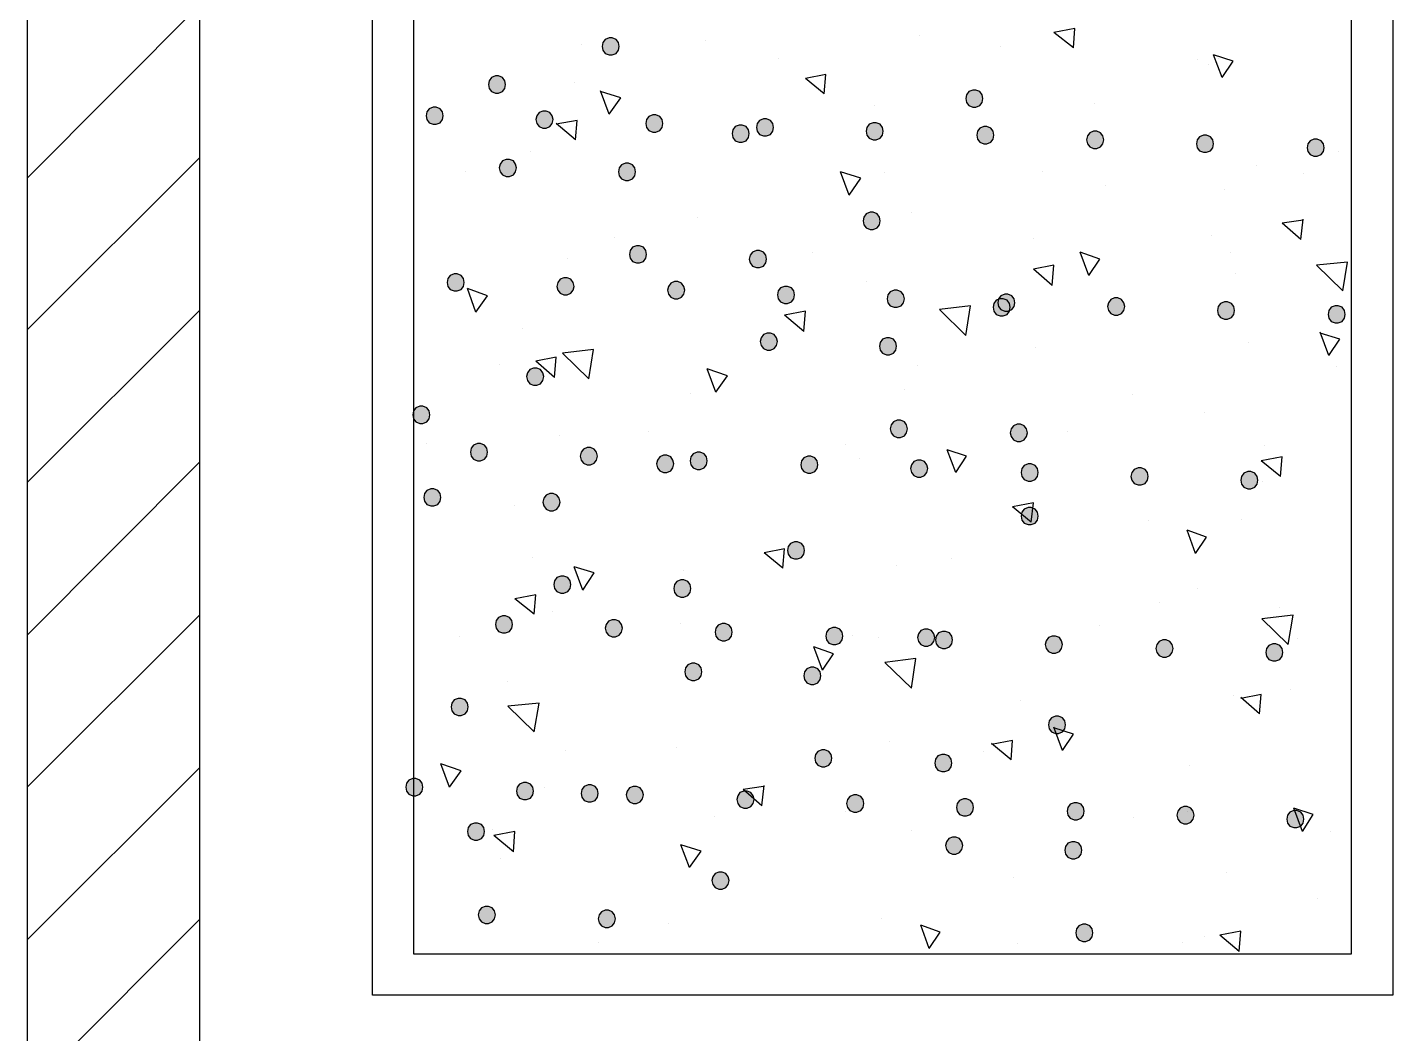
# Model space of a CAD drawing. Header units: millimetres. Extents: x 43 to 258, y 87 to 343.
# Drawn here: x 67.78 to 86.34, y 284.09 to 297.77 of the extents above; entities that cross this region are included whole.
import ezdxf

# ---------------------------------------------------------------- set-up
doc = ezdxf.new("R2010")
doc.units = ezdxf.units.MM
doc.header["$MEASUREMENT"] = 0
doc.layers.get('0').update_dxf_attribs({"linetype": 'CONTINUOUS'})

msp = doc.modelspace()

# ---------------------------------------------------------------- hatches: boundary and pattern name
at = {"true_color": 0x767676}
for points in [[(75.826, 297.508), (75.815, 297.561), (75.784, 297.603), (75.731, 297.624), (75.688, 297.624), (75.636, 297.603), (75.604, 297.561), (75.593, 297.508), (75.604, 297.455), (75.636, 297.413), (75.688, 297.392), (75.731, 297.392), (75.784, 297.413), (75.815, 297.455)], [(74.281, 296.989), (74.27, 297.042), (74.239, 297.085), (74.186, 297.106), (74.143, 297.106), (74.09, 297.085), (74.059, 297.042), (74.048, 296.989), (74.059, 296.937), (74.09, 296.894), (74.143, 296.873), (74.186, 296.873), (74.239, 296.894), (74.27, 296.937)], [(80.768, 296.799), (80.758, 296.852), (80.726, 296.894), (80.673, 296.915), (80.631, 296.915), (80.578, 296.894), (80.546, 296.852), (80.536, 296.799), (80.546, 296.746), (80.578, 296.704), (80.631, 296.683), (80.673, 296.683), (80.726, 296.704), (80.758, 296.746)], [(73.434, 296.566), (73.424, 296.619), (73.392, 296.661), (73.339, 296.683), (73.297, 296.683), (73.244, 296.661), (73.212, 296.619), (73.201, 296.566), (73.212, 296.513), (73.244, 296.471), (73.297, 296.45), (73.339, 296.45), (73.392, 296.471), (73.424, 296.513)], [(74.926, 296.513), (74.916, 296.566), (74.884, 296.608), (74.831, 296.63), (74.789, 296.63), (74.736, 296.608), (74.704, 296.566), (74.694, 296.513), (74.704, 296.46), (74.736, 296.418), (74.789, 296.397), (74.831, 296.397), (74.884, 296.418), (74.916, 296.46)], [(76.419, 296.46), (76.408, 296.513), (76.376, 296.556), (76.323, 296.577), (76.281, 296.577), (76.228, 296.556), (76.196, 296.513), (76.186, 296.46), (76.196, 296.407), (76.228, 296.365), (76.281, 296.344), (76.323, 296.344), (76.376, 296.365), (76.408, 296.407)], [(77.922, 296.407), (77.911, 296.46), (77.879, 296.503), (77.826, 296.524), (77.784, 296.524), (77.731, 296.503), (77.699, 296.46), (77.689, 296.407), (77.699, 296.354), (77.731, 296.312), (77.784, 296.291), (77.826, 296.291), (77.879, 296.312), (77.911, 296.354)], [(79.414, 296.354), (79.403, 296.407), (79.371, 296.45), (79.319, 296.471), (79.276, 296.471), (79.223, 296.45), (79.192, 296.407), (79.181, 296.354), (79.192, 296.302), (79.223, 296.259), (79.276, 296.238), (79.319, 296.238), (79.371, 296.259), (79.403, 296.302)], [(77.593, 296.323), (77.583, 296.376), (77.551, 296.418), (77.498, 296.439), (77.456, 296.439), (77.403, 296.418), (77.371, 296.376), (77.361, 296.323), (77.371, 296.27), (77.403, 296.227), (77.456, 296.206), (77.498, 296.206), (77.551, 296.227), (77.583, 296.27)], [(80.917, 296.302), (80.906, 296.354), (80.874, 296.397), (80.821, 296.418), (80.779, 296.418), (80.726, 296.397), (80.694, 296.354), (80.684, 296.302), (80.694, 296.249), (80.726, 296.206), (80.779, 296.185), (80.821, 296.185), (80.874, 296.206), (80.906, 296.249)], [(82.409, 296.238), (82.398, 296.291), (82.367, 296.333), (82.314, 296.354), (82.271, 296.354), (82.218, 296.333), (82.187, 296.291), (82.176, 296.238), (82.187, 296.185), (82.218, 296.143), (82.271, 296.122), (82.314, 296.122), (82.367, 296.143), (82.398, 296.185)], [(83.901, 296.185), (83.891, 296.238), (83.859, 296.28), (83.806, 296.302), (83.764, 296.302), (83.711, 296.28), (83.679, 296.238), (83.668, 296.185), (83.679, 296.132), (83.711, 296.09), (83.764, 296.069), (83.806, 296.069), (83.859, 296.09), (83.891, 296.132)], [(85.404, 296.132), (85.393, 296.185), (85.362, 296.227), (85.309, 296.249), (85.266, 296.249), (85.213, 296.227), (85.182, 296.185), (85.171, 296.132), (85.182, 296.079), (85.213, 296.037), (85.266, 296.016), (85.309, 296.016), (85.362, 296.037), (85.393, 296.079)], [(74.429, 295.857), (74.418, 295.91), (74.387, 295.952), (74.334, 295.973), (74.291, 295.973), (74.239, 295.952), (74.207, 295.91), (74.196, 295.857), (74.207, 295.804), (74.239, 295.762), (74.291, 295.741), (74.334, 295.741), (74.387, 295.762), (74.418, 295.804)], [(76.048, 295.804), (76.038, 295.857), (76.006, 295.899), (75.953, 295.921), (75.911, 295.921), (75.858, 295.899), (75.826, 295.857), (75.815, 295.804), (75.826, 295.751), (75.858, 295.709), (75.911, 295.688), (75.953, 295.688), (76.006, 295.709), (76.038, 295.751)], [(79.371, 295.137), (79.361, 295.19), (79.329, 295.233), (79.276, 295.254), (79.234, 295.254), (79.181, 295.233), (79.149, 295.19), (79.139, 295.137), (79.149, 295.084), (79.181, 295.042), (79.234, 295.021), (79.276, 295.021), (79.329, 295.042), (79.361, 295.084)], [(76.196, 294.682), (76.186, 294.735), (76.154, 294.778), (76.101, 294.799), (76.059, 294.799), (76.006, 294.778), (75.974, 294.735), (75.964, 294.682), (75.974, 294.629), (76.006, 294.587), (76.059, 294.566), (76.101, 294.566), (76.154, 294.587), (76.186, 294.629)], [(77.826, 294.619), (77.816, 294.672), (77.784, 294.714), (77.731, 294.735), (77.689, 294.735), (77.636, 294.714), (77.604, 294.672), (77.593, 294.619), (77.604, 294.566), (77.636, 294.524), (77.689, 294.502), (77.731, 294.502), (77.784, 294.524), (77.816, 294.566)], [(73.72, 294.301), (73.709, 294.354), (73.678, 294.397), (73.625, 294.418), (73.582, 294.418), (73.529, 294.397), (73.498, 294.354), (73.487, 294.301), (73.498, 294.248), (73.529, 294.206), (73.582, 294.185), (73.625, 294.185), (73.678, 294.206), (73.709, 294.248)], [(75.212, 294.248), (75.202, 294.301), (75.17, 294.344), (75.117, 294.365), (75.075, 294.365), (75.022, 294.344), (74.99, 294.301), (74.979, 294.248), (74.99, 294.195), (75.022, 294.153), (75.075, 294.132), (75.117, 294.132), (75.17, 294.153), (75.202, 294.195)], [(76.715, 294.195), (76.704, 294.248), (76.673, 294.291), (76.62, 294.312), (76.577, 294.312), (76.525, 294.291), (76.493, 294.248), (76.482, 294.195), (76.493, 294.143), (76.525, 294.1), (76.577, 294.079), (76.62, 294.079), (76.673, 294.1), (76.704, 294.143)], [(78.207, 294.132), (78.197, 294.185), (78.165, 294.227), (78.112, 294.248), (78.07, 294.248), (78.017, 294.227), (77.985, 294.185), (77.974, 294.132), (77.985, 294.079), (78.017, 294.037), (78.07, 294.016), (78.112, 294.016), (78.165, 294.037), (78.197, 294.079)], [(79.7, 294.079), (79.689, 294.132), (79.657, 294.174), (79.604, 294.195), (79.562, 294.195), (79.509, 294.174), (79.477, 294.132), (79.467, 294.079), (79.477, 294.026), (79.509, 293.984), (79.562, 293.963), (79.604, 293.963), (79.657, 293.984), (79.689, 294.026)], [(81.139, 293.963), (81.128, 294.016), (81.097, 294.058), (81.044, 294.079), (81.001, 294.079), (80.948, 294.058), (80.917, 294.016), (80.906, 293.963), (80.917, 293.91), (80.948, 293.867), (81.001, 293.846), (81.044, 293.846), (81.097, 293.867), (81.128, 293.91)], [(81.202, 294.026), (81.192, 294.079), (81.16, 294.121), (81.107, 294.143), (81.065, 294.143), (81.012, 294.121), (80.98, 294.079), (80.97, 294.026), (80.98, 293.973), (81.012, 293.931), (81.065, 293.91), (81.107, 293.91), (81.16, 293.931), (81.192, 293.973)], [(82.695, 293.973), (82.684, 294.026), (82.652, 294.068), (82.599, 294.09), (82.557, 294.09), (82.504, 294.068), (82.472, 294.026), (82.462, 293.973), (82.472, 293.92), (82.504, 293.878), (82.557, 293.857), (82.599, 293.857), (82.652, 293.878), (82.684, 293.92)], [(84.187, 293.92), (84.176, 293.973), (84.145, 294.016), (84.092, 294.037), (84.049, 294.037), (83.996, 294.016), (83.965, 293.973), (83.954, 293.92), (83.965, 293.867), (83.996, 293.825), (84.049, 293.804), (84.092, 293.804), (84.145, 293.825), (84.176, 293.867)], [(85.69, 293.867), (85.679, 293.92), (85.647, 293.963), (85.594, 293.984), (85.552, 293.984), (85.499, 293.963), (85.467, 293.92), (85.457, 293.867), (85.467, 293.814), (85.499, 293.772), (85.552, 293.751), (85.594, 293.751), (85.647, 293.772), (85.679, 293.814)], [(77.974, 293.497), (77.964, 293.55), (77.932, 293.592), (77.879, 293.613), (77.837, 293.613), (77.784, 293.592), (77.752, 293.55), (77.742, 293.497), (77.752, 293.444), (77.784, 293.402), (77.837, 293.381), (77.879, 293.381), (77.932, 293.402), (77.964, 293.444)], [(79.594, 293.433), (79.583, 293.486), (79.551, 293.529), (79.498, 293.55), (79.456, 293.55), (79.403, 293.529), (79.371, 293.486), (79.361, 293.433), (79.371, 293.381), (79.403, 293.338), (79.456, 293.317), (79.498, 293.317), (79.551, 293.338), (79.583, 293.381)], [(74.799, 293.021), (74.789, 293.074), (74.757, 293.116), (74.704, 293.137), (74.662, 293.137), (74.609, 293.116), (74.577, 293.074), (74.567, 293.021), (74.577, 292.968), (74.609, 292.925), (74.662, 292.904), (74.704, 292.904), (74.757, 292.925), (74.789, 292.968)], [(73.254, 292.502), (73.244, 292.555), (73.212, 292.597), (73.159, 292.619), (73.117, 292.619), (73.064, 292.597), (73.032, 292.555), (73.021, 292.502), (73.032, 292.449), (73.064, 292.407), (73.117, 292.386), (73.159, 292.386), (73.212, 292.407), (73.244, 292.449)], [(79.742, 292.312), (79.731, 292.365), (79.7, 292.407), (79.647, 292.428), (79.604, 292.428), (79.551, 292.407), (79.52, 292.365), (79.509, 292.312), (79.52, 292.259), (79.551, 292.216), (79.604, 292.195), (79.647, 292.195), (79.7, 292.216), (79.731, 292.259)], [(81.372, 292.259), (81.361, 292.312), (81.329, 292.354), (81.276, 292.375), (81.234, 292.375), (81.181, 292.354), (81.149, 292.312), (81.139, 292.259), (81.149, 292.206), (81.181, 292.163), (81.234, 292.142), (81.276, 292.142), (81.329, 292.163), (81.361, 292.206)], [(74.037, 291.994), (74.027, 292.047), (73.995, 292.089), (73.942, 292.111), (73.9, 292.111), (73.847, 292.089), (73.815, 292.047), (73.805, 291.994), (73.815, 291.941), (73.847, 291.899), (73.9, 291.878), (73.942, 291.878), (73.995, 291.899), (74.027, 291.941)], [(75.53, 291.941), (75.519, 291.994), (75.487, 292.036), (75.434, 292.058), (75.392, 292.058), (75.339, 292.036), (75.307, 291.994), (75.297, 291.941), (75.307, 291.888), (75.339, 291.846), (75.392, 291.825), (75.434, 291.825), (75.487, 291.846), (75.519, 291.888)], [(76.567, 291.835), (76.556, 291.888), (76.525, 291.931), (76.472, 291.952), (76.429, 291.952), (76.376, 291.931), (76.345, 291.888), (76.334, 291.835), (76.345, 291.782), (76.376, 291.74), (76.429, 291.719), (76.472, 291.719), (76.525, 291.74), (76.556, 291.782)], [(77.022, 291.878), (77.011, 291.931), (76.98, 291.973), (76.927, 291.994), (76.884, 291.994), (76.831, 291.973), (76.8, 291.931), (76.789, 291.878), (76.8, 291.825), (76.831, 291.782), (76.884, 291.761), (76.927, 291.761), (76.98, 291.782), (77.011, 291.825)], [(78.525, 291.825), (78.514, 291.878), (78.482, 291.92), (78.43, 291.941), (78.387, 291.941), (78.334, 291.92), (78.303, 291.878), (78.292, 291.825), (78.303, 291.772), (78.334, 291.73), (78.387, 291.708), (78.43, 291.708), (78.482, 291.73), (78.514, 291.772)], [(80.017, 291.772), (80.006, 291.825), (79.975, 291.867), (79.922, 291.888), (79.879, 291.888), (79.827, 291.867), (79.795, 291.825), (79.784, 291.772), (79.795, 291.719), (79.827, 291.677), (79.879, 291.655), (79.922, 291.655), (79.975, 291.677), (80.006, 291.719)], [(81.52, 291.719), (81.509, 291.772), (81.478, 291.814), (81.425, 291.835), (81.382, 291.835), (81.329, 291.814), (81.298, 291.772), (81.287, 291.719), (81.298, 291.666), (81.329, 291.624), (81.382, 291.603), (81.425, 291.603), (81.478, 291.624), (81.509, 291.666)], [(83.012, 291.666), (83.002, 291.719), (82.97, 291.761), (82.917, 291.782), (82.875, 291.782), (82.822, 291.761), (82.79, 291.719), (82.779, 291.666), (82.79, 291.613), (82.822, 291.571), (82.875, 291.55), (82.917, 291.55), (82.97, 291.571), (83.002, 291.613)], [(84.504, 291.613), (84.494, 291.666), (84.462, 291.708), (84.409, 291.73), (84.367, 291.73), (84.314, 291.708), (84.282, 291.666), (84.272, 291.613), (84.282, 291.56), (84.314, 291.518), (84.367, 291.497), (84.409, 291.497), (84.462, 291.518), (84.494, 291.56)], [(73.402, 291.38), (73.392, 291.433), (73.36, 291.476), (73.307, 291.497), (73.265, 291.497), (73.212, 291.476), (73.18, 291.433), (73.17, 291.38), (73.18, 291.327), (73.212, 291.285), (73.265, 291.264), (73.307, 291.264), (73.36, 291.285), (73.392, 291.327)], [(75.022, 291.317), (75.011, 291.37), (74.979, 291.412), (74.926, 291.433), (74.884, 291.433), (74.831, 291.412), (74.799, 291.37), (74.789, 291.317), (74.799, 291.264), (74.831, 291.222), (74.884, 291.2), (74.926, 291.2), (74.979, 291.222), (75.011, 291.264)], [(81.52, 291.126), (81.509, 291.179), (81.478, 291.222), (81.425, 291.243), (81.382, 291.243), (81.329, 291.222), (81.298, 291.179), (81.287, 291.126), (81.298, 291.073), (81.329, 291.031), (81.382, 291.01), (81.425, 291.01), (81.478, 291.031), (81.509, 291.073)], [(78.345, 290.661), (78.334, 290.714), (78.303, 290.756), (78.25, 290.777), (78.207, 290.777), (78.154, 290.756), (78.123, 290.714), (78.112, 290.661), (78.123, 290.608), (78.154, 290.565), (78.207, 290.544), (78.25, 290.544), (78.303, 290.565), (78.334, 290.608)], [(75.17, 290.195), (75.159, 290.248), (75.128, 290.29), (75.075, 290.311), (75.032, 290.311), (74.979, 290.29), (74.948, 290.248), (74.937, 290.195), (74.948, 290.142), (74.979, 290.1), (75.032, 290.079), (75.075, 290.079), (75.128, 290.1), (75.159, 290.142)], [(76.8, 290.142), (76.789, 290.195), (76.757, 290.237), (76.704, 290.258), (76.662, 290.258), (76.609, 290.237), (76.577, 290.195), (76.567, 290.142), (76.577, 290.089), (76.609, 290.047), (76.662, 290.026), (76.704, 290.026), (76.757, 290.047), (76.789, 290.089)], [(74.376, 289.655), (74.366, 289.708), (74.334, 289.75), (74.281, 289.772), (74.239, 289.772), (74.186, 289.75), (74.154, 289.708), (74.143, 289.655), (74.154, 289.602), (74.186, 289.56), (74.239, 289.539), (74.281, 289.539), (74.334, 289.56), (74.366, 289.602)], [(75.868, 289.602), (75.858, 289.655), (75.826, 289.698), (75.773, 289.719), (75.731, 289.719), (75.678, 289.698), (75.646, 289.655), (75.636, 289.602), (75.646, 289.549), (75.678, 289.507), (75.731, 289.486), (75.773, 289.486), (75.826, 289.507), (75.858, 289.549)], [(77.361, 289.549), (77.35, 289.602), (77.318, 289.645), (77.265, 289.666), (77.223, 289.666), (77.17, 289.645), (77.138, 289.602), (77.128, 289.549), (77.138, 289.496), (77.17, 289.454), (77.223, 289.433), (77.265, 289.433), (77.318, 289.454), (77.35, 289.496)], [(78.863, 289.496), (78.853, 289.549), (78.821, 289.592), (78.768, 289.613), (78.726, 289.613), (78.673, 289.592), (78.641, 289.549), (78.631, 289.496), (78.641, 289.444), (78.673, 289.401), (78.726, 289.38), (78.768, 289.38), (78.821, 289.401), (78.853, 289.444)], [(80.112, 289.475), (80.102, 289.528), (80.07, 289.571), (80.017, 289.592), (79.975, 289.592), (79.922, 289.571), (79.89, 289.528), (79.879, 289.475), (79.89, 289.422), (79.922, 289.38), (79.975, 289.359), (80.017, 289.359), (80.07, 289.38), (80.102, 289.422)], [(80.356, 289.444), (80.345, 289.496), (80.313, 289.539), (80.26, 289.56), (80.218, 289.56), (80.165, 289.539), (80.133, 289.496), (80.123, 289.444), (80.133, 289.391), (80.165, 289.348), (80.218, 289.327), (80.26, 289.327), (80.313, 289.348), (80.345, 289.391)], [(81.848, 289.38), (81.837, 289.433), (81.806, 289.475), (81.753, 289.496), (81.71, 289.496), (81.657, 289.475), (81.626, 289.433), (81.615, 289.38), (81.626, 289.327), (81.657, 289.285), (81.71, 289.264), (81.753, 289.264), (81.806, 289.285), (81.837, 289.327)], [(83.351, 289.327), (83.34, 289.38), (83.308, 289.422), (83.256, 289.444), (83.213, 289.444), (83.16, 289.422), (83.129, 289.38), (83.118, 289.327), (83.129, 289.274), (83.16, 289.232), (83.213, 289.211), (83.256, 289.211), (83.308, 289.232), (83.34, 289.274)], [(84.843, 289.274), (84.832, 289.327), (84.801, 289.369), (84.748, 289.391), (84.705, 289.391), (84.653, 289.369), (84.621, 289.327), (84.61, 289.274), (84.621, 289.221), (84.653, 289.179), (84.705, 289.158), (84.748, 289.158), (84.801, 289.179), (84.832, 289.221)], [(76.948, 289.01), (76.937, 289.063), (76.906, 289.105), (76.853, 289.126), (76.81, 289.126), (76.757, 289.105), (76.726, 289.063), (76.715, 289.01), (76.726, 288.957), (76.757, 288.914), (76.81, 288.893), (76.853, 288.893), (76.906, 288.914), (76.937, 288.957)], [(78.567, 288.957), (78.557, 289.01), (78.525, 289.052), (78.472, 289.073), (78.43, 289.073), (78.377, 289.052), (78.345, 289.01), (78.334, 288.957), (78.345, 288.904), (78.377, 288.861), (78.43, 288.84), (78.472, 288.84), (78.525, 288.861), (78.557, 288.904)], [(73.773, 288.533), (73.762, 288.586), (73.731, 288.629), (73.678, 288.65), (73.635, 288.65), (73.582, 288.629), (73.551, 288.586), (73.54, 288.533), (73.551, 288.48), (73.582, 288.438), (73.635, 288.417), (73.678, 288.417), (73.731, 288.438), (73.762, 288.48)], [(81.89, 288.29), (81.88, 288.343), (81.848, 288.385), (81.795, 288.406), (81.753, 288.406), (81.7, 288.385), (81.668, 288.343), (81.657, 288.29), (81.668, 288.237), (81.7, 288.195), (81.753, 288.174), (81.795, 288.174), (81.848, 288.195), (81.88, 288.237)], [(78.715, 287.835), (78.705, 287.888), (78.673, 287.93), (78.62, 287.951), (78.578, 287.951), (78.525, 287.93), (78.493, 287.888), (78.482, 287.835), (78.493, 287.782), (78.525, 287.74), (78.578, 287.718), (78.62, 287.718), (78.673, 287.74), (78.705, 287.782)], [(80.345, 287.771), (80.335, 287.824), (80.303, 287.867), (80.25, 287.888), (80.208, 287.888), (80.155, 287.867), (80.123, 287.824), (80.112, 287.771), (80.123, 287.718), (80.155, 287.676), (80.208, 287.655), (80.25, 287.655), (80.303, 287.676), (80.335, 287.718)], [(73.159, 287.443), (73.148, 287.496), (73.117, 287.539), (73.064, 287.56), (73.021, 287.56), (72.969, 287.539), (72.937, 287.496), (72.926, 287.443), (72.937, 287.39), (72.969, 287.348), (73.021, 287.327), (73.064, 287.327), (73.117, 287.348), (73.148, 287.39)], [(74.662, 287.39), (74.651, 287.443), (74.62, 287.486), (74.567, 287.507), (74.524, 287.507), (74.471, 287.486), (74.44, 287.443), (74.429, 287.39), (74.44, 287.337), (74.471, 287.295), (74.524, 287.274), (74.567, 287.274), (74.62, 287.295), (74.651, 287.337)], [(75.54, 287.359), (75.53, 287.412), (75.498, 287.454), (75.445, 287.475), (75.403, 287.475), (75.35, 287.454), (75.318, 287.412), (75.307, 287.359), (75.318, 287.306), (75.35, 287.263), (75.403, 287.242), (75.445, 287.242), (75.498, 287.263), (75.53, 287.306)], [(76.154, 287.337), (76.144, 287.39), (76.112, 287.433), (76.059, 287.454), (76.017, 287.454), (75.964, 287.433), (75.932, 287.39), (75.921, 287.337), (75.932, 287.285), (75.964, 287.242), (76.017, 287.221), (76.059, 287.221), (76.112, 287.242), (76.144, 287.285)], [(77.657, 287.274), (77.646, 287.327), (77.615, 287.369), (77.562, 287.39), (77.519, 287.39), (77.466, 287.369), (77.435, 287.327), (77.424, 287.274), (77.435, 287.221), (77.466, 287.179), (77.519, 287.158), (77.562, 287.158), (77.615, 287.179), (77.646, 287.221)], [(79.149, 287.221), (79.139, 287.274), (79.107, 287.316), (79.054, 287.337), (79.012, 287.337), (78.959, 287.316), (78.927, 287.274), (78.916, 287.221), (78.927, 287.168), (78.959, 287.126), (79.012, 287.105), (79.054, 287.105), (79.107, 287.126), (79.139, 287.168)], [(80.641, 287.168), (80.631, 287.221), (80.599, 287.263), (80.546, 287.285), (80.504, 287.285), (80.451, 287.263), (80.419, 287.221), (80.409, 287.168), (80.419, 287.115), (80.451, 287.073), (80.504, 287.052), (80.546, 287.052), (80.599, 287.073), (80.631, 287.115)], [(82.144, 287.115), (82.134, 287.168), (82.102, 287.21), (82.049, 287.232), (82.007, 287.232), (81.954, 287.21), (81.922, 287.168), (81.911, 287.115), (81.922, 287.062), (81.954, 287.02), (82.007, 286.999), (82.049, 286.999), (82.102, 287.02), (82.134, 287.062)], [(83.637, 287.062), (83.626, 287.115), (83.594, 287.158), (83.541, 287.179), (83.499, 287.179), (83.446, 287.158), (83.414, 287.115), (83.404, 287.062), (83.414, 287.009), (83.446, 286.967), (83.499, 286.946), (83.541, 286.946), (83.594, 286.967), (83.626, 287.009)], [(85.129, 287.009), (85.118, 287.062), (85.086, 287.105), (85.034, 287.126), (84.991, 287.126), (84.938, 287.105), (84.907, 287.062), (84.896, 287.009), (84.907, 286.956), (84.938, 286.914), (84.991, 286.893), (85.034, 286.893), (85.086, 286.914), (85.118, 286.956)], [(73.995, 286.84), (73.985, 286.893), (73.953, 286.935), (73.9, 286.956), (73.858, 286.956), (73.805, 286.935), (73.773, 286.893), (73.762, 286.84), (73.773, 286.787), (73.805, 286.745), (73.858, 286.724), (73.9, 286.724), (73.953, 286.745), (73.985, 286.787)], [(80.493, 286.65), (80.483, 286.702), (80.451, 286.745), (80.398, 286.766), (80.356, 286.766), (80.303, 286.745), (80.271, 286.702), (80.26, 286.65), (80.271, 286.597), (80.303, 286.554), (80.356, 286.533), (80.398, 286.533), (80.451, 286.554), (80.483, 286.597)], [(82.113, 286.586), (82.102, 286.639), (82.07, 286.681), (82.017, 286.702), (81.975, 286.702), (81.922, 286.681), (81.89, 286.639), (81.88, 286.586), (81.89, 286.533), (81.922, 286.491), (81.975, 286.47), (82.017, 286.47), (82.07, 286.491), (82.102, 286.533)], [(77.318, 286.173), (77.308, 286.226), (77.276, 286.269), (77.223, 286.29), (77.181, 286.29), (77.128, 286.269), (77.096, 286.226), (77.085, 286.173), (77.096, 286.12), (77.128, 286.078), (77.181, 286.057), (77.223, 286.057), (77.276, 286.078), (77.308, 286.12)], [(74.143, 285.708), (74.133, 285.761), (74.101, 285.803), (74.048, 285.824), (74.006, 285.824), (73.953, 285.803), (73.921, 285.761), (73.91, 285.708), (73.921, 285.655), (73.953, 285.612), (74.006, 285.591), (74.048, 285.591), (74.101, 285.612), (74.133, 285.655)], [(75.773, 285.655), (75.763, 285.708), (75.731, 285.75), (75.678, 285.771), (75.636, 285.771), (75.583, 285.75), (75.551, 285.708), (75.54, 285.655), (75.551, 285.602), (75.583, 285.559), (75.636, 285.538), (75.678, 285.538), (75.731, 285.559), (75.763, 285.602)], [(82.261, 285.464), (82.25, 285.517), (82.218, 285.559), (82.165, 285.581), (82.123, 285.581), (82.07, 285.559), (82.038, 285.517), (82.028, 285.464), (82.038, 285.411), (82.07, 285.369), (82.123, 285.348), (82.165, 285.348), (82.218, 285.369), (82.25, 285.411)]]:
    msp.add_hatch(color=0, dxfattribs=at).paths.add_polyline_path(points)

# ---------------------------------------------------------------- linework, layer by layer
at = {"color": 0, "linetype": 'Continuous', "lineweight": 25, "true_color": 0x000007}
for p, q in [((67.783, 315.849), (67.783, 87.461)), ((70.122, 313.499), (70.122, 266.658)), ((67.783, 295.719), (70.122, 298.069)), ((67.783, 293.656), (70.122, 295.995)), ((67.783, 291.581), (70.122, 293.92)), ((67.783, 289.507), (70.122, 291.857)), ((67.783, 287.443), (70.122, 289.782)), ((67.783, 285.369), (70.122, 287.708)), ((67.783, 283.305), (70.122, 285.644))]:
    msp.add_line(p, q, dxfattribs=at)
at = {"color": 0, "linetype": 'Continuous', "lineweight": 25, "true_color": 0x95834a}
for p, q in [((72.471, 284.618), (72.471, 312.071)), ((73.032, 312.071), (73.032, 285.178))]:
    msp.add_line(p, q, dxfattribs=at)
at = {"color": 0, "linetype": 'Continuous', "lineweight": 25, "true_color": 0x767676}
for p, q in [((79.901, 297.656), (79.901, 297.656)), ((82.017, 297.751), (81.732, 297.699)), ((81.996, 297.487), (81.732, 297.699)), ((81.996, 297.487), (82.017, 297.751)), ((75.318, 297.529), (75.318, 297.529)), ((77.001, 297.582), (77.001, 297.582)), ((81.012, 297.508), (81.012, 297.508)), ((77.996, 297.339), (77.996, 297.339)), ((83.689, 297.328), (83.689, 297.328)), ((83.827, 297.265), (83.827, 297.265)), ((84.018, 297.085), (83.901, 297.392)), ((84.166, 297.307), (83.901, 297.392)), ((83.975, 297.339), (83.975, 297.339)), ((84.018, 297.085), (84.166, 297.307)), ((78.631, 297.127), (78.355, 297.074)), ((78.609, 296.862), (78.355, 297.074)), ((78.609, 296.862), (78.631, 297.127)), ((75.223, 297.021), (75.223, 297.021)), ((75.688, 296.587), (75.572, 296.905)), ((75.847, 296.81), (75.572, 296.894)), ((75.688, 296.587), (75.847, 296.81)), ((79.297, 296.704), (79.297, 296.704)), ((82.282, 296.735), (82.282, 296.735)), ((75.255, 296.503), (74.969, 296.45)), ((75.233, 296.238), (75.255, 296.503)), ((75.233, 296.238), (74.969, 296.46)), ((74.62, 296.079), (74.62, 296.079)), ((85.594, 296.079), (85.594, 296.079)), ((73.741, 295.804), (73.741, 295.804)), ((78.948, 295.487), (78.832, 295.804)), ((79.107, 295.719), (78.832, 295.804)), ((79.435, 295.794), (79.435, 295.794)), ((81.583, 295.815), (81.583, 295.815)), ((84.483, 295.889), (84.483, 295.889)), ((85.129, 295.783), (85.129, 295.783)), ((78.948, 295.487), (79.107, 295.719)), ((82.43, 295.614), (82.43, 295.614)), ((84.049, 295.561), (84.049, 295.561)), ((76.895, 295.18), (76.895, 295.18)), ((79.795, 295.254), (79.795, 295.254)), ((85.118, 295.148), (84.832, 295.106)), ((85.086, 294.883), (84.832, 295.106)), ((85.086, 294.883), (85.118, 295.159)), ((75.763, 294.905), (75.763, 294.905)), ((81.456, 294.894), (81.456, 294.894)), ((83.88, 294.936), (83.88, 294.936)), ((75.117, 294.629), (75.117, 294.629)), ((78.451, 294.714), (78.451, 294.714)), ((82.208, 294.397), (82.091, 294.714)), ((82.356, 294.619), (82.091, 294.714)), ((82.208, 294.397), (82.356, 294.619)), ((84.134, 294.703), (84.134, 294.703)), ((81.732, 294.534), (81.456, 294.481)), ((81.71, 294.259), (81.456, 294.481)), ((81.71, 294.259), (81.732, 294.534)), ((85.721, 294.576), (85.298, 294.534)), ((85.658, 294.185), (85.298, 294.534)), ((85.658, 294.185), (85.721, 294.576)), ((79.192, 294.312), (79.192, 294.312)), ((84.197, 294.428), (84.197, 294.428)), ((73.879, 293.899), (73.762, 294.217)), ((74.037, 294.121), (73.762, 294.217)), ((73.879, 293.899), (74.037, 294.121)), ((78.355, 293.91), (78.07, 293.857)), ((78.334, 293.635), (78.355, 293.91)), ((80.599, 293.984), (80.176, 293.931)), ((80.536, 293.582), (80.176, 293.931)), ((80.536, 293.582), (80.599, 293.984)), ((78.334, 293.635), (78.07, 293.857)), ((74.514, 293.677), (74.514, 293.677)), ((85.467, 293.306), (85.351, 293.624)), ((85.616, 293.529), (85.351, 293.613)), ((85.467, 293.306), (85.616, 293.529)), ((75.477, 293.391), (75.053, 293.338)), ((75.413, 292.989), (75.053, 293.338)), ((75.413, 292.989), (75.477, 293.391)), ((81.478, 293.412), (81.478, 293.412)), ((84.377, 293.486), (84.377, 293.486)), ((74.196, 293.19), (74.196, 293.19)), ((74.969, 293.285), (74.694, 293.232)), ((74.948, 293.01), (74.694, 293.232)), ((74.948, 293.01), (74.969, 293.285)), ((79.879, 293.179), (79.879, 293.179)), ((85.573, 293.158), (85.573, 293.158)), ((77.138, 292.809), (77.022, 293.127)), ((77.297, 293.031), (77.022, 293.127)), ((77.138, 292.809), (77.297, 293.031)), ((76.8, 292.788), (76.8, 292.788)), ((79.7, 292.851), (79.7, 292.851)), ((82.8, 292.777), (82.8, 292.777)), ((83.774, 292.534), (83.774, 292.534)), ((75.011, 292.227), (75.011, 292.227)), ((76.218, 292.28), (76.218, 292.28)), ((81.911, 292.269), (81.911, 292.269)), ((73.201, 292.111), (73.201, 292.111)), ((78.895, 292.1), (78.895, 292.1)), ((80.398, 291.719), (80.282, 292.026)), ((80.546, 291.941), (80.282, 292.026)), ((84.589, 292.089), (84.589, 292.089)), ((79.096, 291.909), (79.096, 291.909)), ((80.398, 291.719), (80.546, 291.941)), ((84.832, 291.931), (84.547, 291.878)), ((84.811, 291.666), (84.547, 291.878)), ((84.811, 291.666), (84.832, 291.931)), ((84.568, 291.592), (84.568, 291.592)), ((81.456, 291.306), (81.171, 291.253)), ((81.425, 291.042), (81.456, 291.306)), ((74.408, 291.274), (74.408, 291.274)), ((81.425, 291.042), (81.171, 291.253)), ((81.382, 291.01), (81.382, 291.01)), ((83.023, 291.073), (83.023, 291.073)), ((83.658, 290.618), (83.541, 290.936)), ((83.806, 290.841), (83.541, 290.936)), ((84.282, 291.084), (84.282, 291.084)), ((83.658, 290.618), (83.806, 290.841)), ((74.641, 290.565), (74.641, 290.565)), ((78.07, 290.682), (77.795, 290.629)), ((78.049, 290.417), (77.795, 290.629)), ((78.049, 290.417), (78.07, 290.682)), ((80.335, 290.555), (80.335, 290.555)), ((75.329, 290.121), (75.212, 290.438)), ((75.487, 290.354), (75.212, 290.438)), ((75.329, 290.121), (75.487, 290.354)), ((76.694, 290.385), (76.694, 290.385)), ((79.594, 290.46), (79.594, 290.46)), ((74.694, 290.057), (74.408, 290.004)), ((74.672, 289.793), (74.408, 290.004)), ((74.672, 289.793), (74.694, 290.057)), ((83.679, 290.142), (83.679, 290.142)), ((74.916, 289.825), (74.916, 289.825)), ((83.171, 289.952), (83.171, 289.952)), ((84.801, 289.888), (84.801, 289.888)), ((76.662, 289.666), (76.662, 289.666)), ((82.356, 289.645), (82.356, 289.645)), ((84.981, 289.782), (84.557, 289.729)), ((84.917, 289.38), (84.557, 289.729)), ((84.917, 289.38), (84.981, 289.782)), ((73.656, 289.486), (73.656, 289.486)), ((78.99, 289.507), (78.99, 289.507)), ((79.35, 289.475), (79.35, 289.475)), ((85.044, 289.465), (85.044, 289.465)), ((78.588, 289.031), (78.472, 289.348)), ((78.736, 289.253), (78.472, 289.348)), ((78.588, 289.031), (78.736, 289.253)), ((79.858, 289.19), (79.435, 289.137)), ((79.795, 288.787), (79.435, 289.137)), ((79.795, 288.787), (79.858, 289.19)), ((74.313, 288.883), (74.313, 288.883)), ((84.176, 288.692), (84.176, 288.692)), ((84.547, 288.703), (84.272, 288.65)), ((84.526, 288.438), (84.547, 288.703)), ((84.949, 288.766), (84.949, 288.766)), ((74.736, 288.586), (74.313, 288.544)), ((74.672, 288.195), (74.313, 288.544)), ((74.672, 288.195), (74.736, 288.586)), ((81.276, 288.618), (81.276, 288.618)), ((84.526, 288.438), (84.272, 288.66)), ((81.848, 287.941), (81.732, 288.258)), ((81.996, 288.163), (81.732, 288.248)), ((81.848, 287.941), (81.996, 288.163)), ((75.096, 287.941), (75.096, 287.941)), ((76.599, 287.983), (76.599, 287.983)), ((79.498, 288.057), (79.498, 288.057)), ((81.171, 288.078), (80.885, 288.025)), ((81.149, 287.814), (80.885, 288.036)), ((81.149, 287.814), (81.171, 288.078)), ((73.519, 287.443), (73.402, 287.761)), ((73.678, 287.666), (73.402, 287.761)), ((80.779, 287.93), (80.779, 287.93)), ((73.519, 287.443), (73.678, 287.666)), ((83.573, 287.74), (83.573, 287.74)), ((74.81, 287.433), (74.81, 287.433)), ((77.784, 287.454), (77.509, 287.412)), ((77.763, 287.189), (77.509, 287.412)), ((77.763, 287.189), (77.795, 287.464)), ((77.117, 287.041), (77.117, 287.041)), ((78.895, 287.115), (78.895, 287.115)), ((82.811, 287.031), (82.811, 287.031)), ((83.541, 287.115), (83.541, 287.115)), ((85.108, 286.84), (84.991, 287.158)), ((85.256, 287.073), (84.991, 287.158)), ((85.108, 286.84), (85.256, 287.073)), ((74.101, 286.872), (74.101, 286.872)), ((74.408, 286.84), (74.122, 286.787)), ((74.387, 286.565), (74.408, 286.84)), ((79.795, 286.851), (79.795, 286.851)), ((85.489, 286.84), (85.489, 286.84)), ((74.387, 286.565), (74.122, 286.787)), ((76.779, 286.353), (76.662, 286.66)), ((76.937, 286.575), (76.662, 286.66)), ((74.207, 286.48), (74.207, 286.48)), ((76.779, 286.353), (76.937, 286.575)), ((84.081, 286.29), (84.081, 286.29)), ((81.181, 286.216), (81.181, 286.216)), ((85.319, 285.93), (85.319, 285.93)), ((76.493, 285.591), (76.493, 285.591)), ((79.393, 285.655), (79.393, 285.655)), ((80.038, 285.253), (79.922, 285.57)), ((80.186, 285.475), (79.922, 285.57)), ((80.038, 285.253), (80.186, 285.475)), ((83.774, 285.411), (83.774, 285.411)), ((84.272, 285.485), (83.986, 285.432)), ((84.25, 285.21), (83.986, 285.432)), ((84.25, 285.21), (84.272, 285.485)), ((75.54, 285.327), (75.54, 285.327)), ((81.234, 285.316), (81.234, 285.316)), ((83.478, 285.337), (83.478, 285.337))]:
    msp.add_line(p, q, dxfattribs=at)
at = {"color": 0, "linetype": 'Continuous', "lineweight": 25, "true_color": 0x95834a}
for points in [[(86.335, 312.071), (86.335, 284.618), (73.032, 284.618), (72.471, 284.618)], [(73.032, 285.178), (85.774, 285.178), (85.774, 312.071)]]:
    msp.add_lwpolyline(points, dxfattribs=at)
at = {"color": 0, "linetype": 'Continuous', "lineweight": -2, "true_color": 0x767676}
for points in [[(75.826, 297.508), (75.815, 297.561), (75.784, 297.603), (75.731, 297.624), (75.688, 297.624), (75.636, 297.603), (75.604, 297.561), (75.593, 297.508), (75.604, 297.455), (75.636, 297.413), (75.688, 297.392), (75.731, 297.392), (75.784, 297.413), (75.815, 297.455)], [(74.281, 296.989), (74.27, 297.042), (74.239, 297.085), (74.186, 297.106), (74.143, 297.106), (74.09, 297.085), (74.059, 297.042), (74.048, 296.989), (74.059, 296.937), (74.09, 296.894), (74.143, 296.873), (74.186, 296.873), (74.239, 296.894), (74.27, 296.937)], [(80.768, 296.799), (80.758, 296.852), (80.726, 296.894), (80.673, 296.915), (80.631, 296.915), (80.578, 296.894), (80.546, 296.852), (80.536, 296.799), (80.546, 296.746), (80.578, 296.704), (80.631, 296.683), (80.673, 296.683), (80.726, 296.704), (80.758, 296.746)], [(73.434, 296.566), (73.424, 296.619), (73.392, 296.661), (73.339, 296.683), (73.297, 296.683), (73.244, 296.661), (73.212, 296.619), (73.201, 296.566), (73.212, 296.513), (73.244, 296.471), (73.297, 296.45), (73.339, 296.45), (73.392, 296.471), (73.424, 296.513)], [(74.926, 296.513), (74.916, 296.566), (74.884, 296.608), (74.831, 296.63), (74.789, 296.63), (74.736, 296.608), (74.704, 296.566), (74.694, 296.513), (74.704, 296.46), (74.736, 296.418), (74.789, 296.397), (74.831, 296.397), (74.884, 296.418), (74.916, 296.46)], [(76.419, 296.46), (76.408, 296.513), (76.376, 296.556), (76.323, 296.577), (76.281, 296.577), (76.228, 296.556), (76.196, 296.513), (76.186, 296.46), (76.196, 296.407), (76.228, 296.365), (76.281, 296.344), (76.323, 296.344), (76.376, 296.365), (76.408, 296.407)], [(77.922, 296.407), (77.911, 296.46), (77.879, 296.503), (77.826, 296.524), (77.784, 296.524), (77.731, 296.503), (77.699, 296.46), (77.689, 296.407), (77.699, 296.354), (77.731, 296.312), (77.784, 296.291), (77.826, 296.291), (77.879, 296.312), (77.911, 296.354)], [(79.414, 296.354), (79.403, 296.407), (79.371, 296.45), (79.319, 296.471), (79.276, 296.471), (79.223, 296.45), (79.192, 296.407), (79.181, 296.354), (79.192, 296.302), (79.223, 296.259), (79.276, 296.238), (79.319, 296.238), (79.371, 296.259), (79.403, 296.302)], [(77.593, 296.323), (77.583, 296.376), (77.551, 296.418), (77.498, 296.439), (77.456, 296.439), (77.403, 296.418), (77.371, 296.376), (77.361, 296.323), (77.371, 296.27), (77.403, 296.227), (77.456, 296.206), (77.498, 296.206), (77.551, 296.227), (77.583, 296.27)], [(80.917, 296.302), (80.906, 296.354), (80.874, 296.397), (80.821, 296.418), (80.779, 296.418), (80.726, 296.397), (80.694, 296.354), (80.684, 296.302), (80.694, 296.249), (80.726, 296.206), (80.779, 296.185), (80.821, 296.185), (80.874, 296.206), (80.906, 296.249)], [(82.409, 296.238), (82.398, 296.291), (82.367, 296.333), (82.314, 296.354), (82.271, 296.354), (82.218, 296.333), (82.187, 296.291), (82.176, 296.238), (82.187, 296.185), (82.218, 296.143), (82.271, 296.122), (82.314, 296.122), (82.367, 296.143), (82.398, 296.185)], [(83.901, 296.185), (83.891, 296.238), (83.859, 296.28), (83.806, 296.302), (83.764, 296.302), (83.711, 296.28), (83.679, 296.238), (83.668, 296.185), (83.679, 296.132), (83.711, 296.09), (83.764, 296.069), (83.806, 296.069), (83.859, 296.09), (83.891, 296.132)], [(85.404, 296.132), (85.393, 296.185), (85.362, 296.227), (85.309, 296.249), (85.266, 296.249), (85.213, 296.227), (85.182, 296.185), (85.171, 296.132), (85.182, 296.079), (85.213, 296.037), (85.266, 296.016), (85.309, 296.016), (85.362, 296.037), (85.393, 296.079)], [(74.429, 295.857), (74.418, 295.91), (74.387, 295.952), (74.334, 295.973), (74.291, 295.973), (74.239, 295.952), (74.207, 295.91), (74.196, 295.857), (74.207, 295.804), (74.239, 295.762), (74.291, 295.741), (74.334, 295.741), (74.387, 295.762), (74.418, 295.804)], [(76.048, 295.804), (76.038, 295.857), (76.006, 295.899), (75.953, 295.921), (75.911, 295.921), (75.858, 295.899), (75.826, 295.857), (75.815, 295.804), (75.826, 295.751), (75.858, 295.709), (75.911, 295.688), (75.953, 295.688), (76.006, 295.709), (76.038, 295.751)], [(79.371, 295.137), (79.361, 295.19), (79.329, 295.233), (79.276, 295.254), (79.234, 295.254), (79.181, 295.233), (79.149, 295.19), (79.139, 295.137), (79.149, 295.084), (79.181, 295.042), (79.234, 295.021), (79.276, 295.021), (79.329, 295.042), (79.361, 295.084)], [(76.196, 294.682), (76.186, 294.735), (76.154, 294.778), (76.101, 294.799), (76.059, 294.799), (76.006, 294.778), (75.974, 294.735), (75.964, 294.682), (75.974, 294.629), (76.006, 294.587), (76.059, 294.566), (76.101, 294.566), (76.154, 294.587), (76.186, 294.629)], [(77.826, 294.619), (77.816, 294.672), (77.784, 294.714), (77.731, 294.735), (77.689, 294.735), (77.636, 294.714), (77.604, 294.672), (77.593, 294.619), (77.604, 294.566), (77.636, 294.524), (77.689, 294.502), (77.731, 294.502), (77.784, 294.524), (77.816, 294.566)], [(73.72, 294.301), (73.709, 294.354), (73.678, 294.397), (73.625, 294.418), (73.582, 294.418), (73.529, 294.397), (73.498, 294.354), (73.487, 294.301), (73.498, 294.248), (73.529, 294.206), (73.582, 294.185), (73.625, 294.185), (73.678, 294.206), (73.709, 294.248)], [(75.212, 294.248), (75.202, 294.301), (75.17, 294.344), (75.117, 294.365), (75.075, 294.365), (75.022, 294.344), (74.99, 294.301), (74.979, 294.248), (74.99, 294.195), (75.022, 294.153), (75.075, 294.132), (75.117, 294.132), (75.17, 294.153), (75.202, 294.195)], [(76.715, 294.195), (76.704, 294.248), (76.673, 294.291), (76.62, 294.312), (76.577, 294.312), (76.525, 294.291), (76.493, 294.248), (76.482, 294.195), (76.493, 294.143), (76.525, 294.1), (76.577, 294.079), (76.62, 294.079), (76.673, 294.1), (76.704, 294.143)], [(78.207, 294.132), (78.197, 294.185), (78.165, 294.227), (78.112, 294.248), (78.07, 294.248), (78.017, 294.227), (77.985, 294.185), (77.974, 294.132), (77.985, 294.079), (78.017, 294.037), (78.07, 294.016), (78.112, 294.016), (78.165, 294.037), (78.197, 294.079)], [(79.7, 294.079), (79.689, 294.132), (79.657, 294.174), (79.604, 294.195), (79.562, 294.195), (79.509, 294.174), (79.477, 294.132), (79.467, 294.079), (79.477, 294.026), (79.509, 293.984), (79.562, 293.963), (79.604, 293.963), (79.657, 293.984), (79.689, 294.026)], [(81.139, 293.963), (81.128, 294.016), (81.097, 294.058), (81.044, 294.079), (81.001, 294.079), (80.948, 294.058), (80.917, 294.016), (80.906, 293.963), (80.917, 293.91), (80.948, 293.867), (81.001, 293.846), (81.044, 293.846), (81.097, 293.867), (81.128, 293.91)], [(81.202, 294.026), (81.192, 294.079), (81.16, 294.121), (81.107, 294.143), (81.065, 294.143), (81.012, 294.121), (80.98, 294.079), (80.97, 294.026), (80.98, 293.973), (81.012, 293.931), (81.065, 293.91), (81.107, 293.91), (81.16, 293.931), (81.192, 293.973)], [(82.695, 293.973), (82.684, 294.026), (82.652, 294.068), (82.599, 294.09), (82.557, 294.09), (82.504, 294.068), (82.472, 294.026), (82.462, 293.973), (82.472, 293.92), (82.504, 293.878), (82.557, 293.857), (82.599, 293.857), (82.652, 293.878), (82.684, 293.92)], [(84.187, 293.92), (84.176, 293.973), (84.145, 294.016), (84.092, 294.037), (84.049, 294.037), (83.996, 294.016), (83.965, 293.973), (83.954, 293.92), (83.965, 293.867), (83.996, 293.825), (84.049, 293.804), (84.092, 293.804), (84.145, 293.825), (84.176, 293.867)], [(85.69, 293.867), (85.679, 293.92), (85.647, 293.963), (85.594, 293.984), (85.552, 293.984), (85.499, 293.963), (85.467, 293.92), (85.457, 293.867), (85.467, 293.814), (85.499, 293.772), (85.552, 293.751), (85.594, 293.751), (85.647, 293.772), (85.679, 293.814)], [(77.974, 293.497), (77.964, 293.55), (77.932, 293.592), (77.879, 293.613), (77.837, 293.613), (77.784, 293.592), (77.752, 293.55), (77.742, 293.497), (77.752, 293.444), (77.784, 293.402), (77.837, 293.381), (77.879, 293.381), (77.932, 293.402), (77.964, 293.444)], [(79.594, 293.433), (79.583, 293.486), (79.551, 293.529), (79.498, 293.55), (79.456, 293.55), (79.403, 293.529), (79.371, 293.486), (79.361, 293.433), (79.371, 293.381), (79.403, 293.338), (79.456, 293.317), (79.498, 293.317), (79.551, 293.338), (79.583, 293.381)], [(74.799, 293.021), (74.789, 293.074), (74.757, 293.116), (74.704, 293.137), (74.662, 293.137), (74.609, 293.116), (74.577, 293.074), (74.567, 293.021), (74.577, 292.968), (74.609, 292.925), (74.662, 292.904), (74.704, 292.904), (74.757, 292.925), (74.789, 292.968)], [(73.254, 292.502), (73.244, 292.555), (73.212, 292.597), (73.159, 292.619), (73.117, 292.619), (73.064, 292.597), (73.032, 292.555), (73.021, 292.502), (73.032, 292.449), (73.064, 292.407), (73.117, 292.386), (73.159, 292.386), (73.212, 292.407), (73.244, 292.449)], [(79.742, 292.312), (79.731, 292.365), (79.7, 292.407), (79.647, 292.428), (79.604, 292.428), (79.551, 292.407), (79.52, 292.365), (79.509, 292.312), (79.52, 292.259), (79.551, 292.216), (79.604, 292.195), (79.647, 292.195), (79.7, 292.216), (79.731, 292.259)], [(81.372, 292.259), (81.361, 292.312), (81.329, 292.354), (81.276, 292.375), (81.234, 292.375), (81.181, 292.354), (81.149, 292.312), (81.139, 292.259), (81.149, 292.206), (81.181, 292.163), (81.234, 292.142), (81.276, 292.142), (81.329, 292.163), (81.361, 292.206)], [(74.037, 291.994), (74.027, 292.047), (73.995, 292.089), (73.942, 292.111), (73.9, 292.111), (73.847, 292.089), (73.815, 292.047), (73.805, 291.994), (73.815, 291.941), (73.847, 291.899), (73.9, 291.878), (73.942, 291.878), (73.995, 291.899), (74.027, 291.941)], [(75.53, 291.941), (75.519, 291.994), (75.487, 292.036), (75.434, 292.058), (75.392, 292.058), (75.339, 292.036), (75.307, 291.994), (75.297, 291.941), (75.307, 291.888), (75.339, 291.846), (75.392, 291.825), (75.434, 291.825), (75.487, 291.846), (75.519, 291.888)], [(76.567, 291.835), (76.556, 291.888), (76.525, 291.931), (76.472, 291.952), (76.429, 291.952), (76.376, 291.931), (76.345, 291.888), (76.334, 291.835), (76.345, 291.782), (76.376, 291.74), (76.429, 291.719), (76.472, 291.719), (76.525, 291.74), (76.556, 291.782)], [(77.022, 291.878), (77.011, 291.931), (76.98, 291.973), (76.927, 291.994), (76.884, 291.994), (76.831, 291.973), (76.8, 291.931), (76.789, 291.878), (76.8, 291.825), (76.831, 291.782), (76.884, 291.761), (76.927, 291.761), (76.98, 291.782), (77.011, 291.825)], [(78.525, 291.825), (78.514, 291.878), (78.482, 291.92), (78.43, 291.941), (78.387, 291.941), (78.334, 291.92), (78.303, 291.878), (78.292, 291.825), (78.303, 291.772), (78.334, 291.73), (78.387, 291.708), (78.43, 291.708), (78.482, 291.73), (78.514, 291.772)], [(80.017, 291.772), (80.006, 291.825), (79.975, 291.867), (79.922, 291.888), (79.879, 291.888), (79.827, 291.867), (79.795, 291.825), (79.784, 291.772), (79.795, 291.719), (79.827, 291.677), (79.879, 291.655), (79.922, 291.655), (79.975, 291.677), (80.006, 291.719)], [(81.52, 291.719), (81.509, 291.772), (81.478, 291.814), (81.425, 291.835), (81.382, 291.835), (81.329, 291.814), (81.298, 291.772), (81.287, 291.719), (81.298, 291.666), (81.329, 291.624), (81.382, 291.603), (81.425, 291.603), (81.478, 291.624), (81.509, 291.666)], [(83.012, 291.666), (83.002, 291.719), (82.97, 291.761), (82.917, 291.782), (82.875, 291.782), (82.822, 291.761), (82.79, 291.719), (82.779, 291.666), (82.79, 291.613), (82.822, 291.571), (82.875, 291.55), (82.917, 291.55), (82.97, 291.571), (83.002, 291.613)], [(84.504, 291.613), (84.494, 291.666), (84.462, 291.708), (84.409, 291.73), (84.367, 291.73), (84.314, 291.708), (84.282, 291.666), (84.272, 291.613), (84.282, 291.56), (84.314, 291.518), (84.367, 291.497), (84.409, 291.497), (84.462, 291.518), (84.494, 291.56)], [(73.402, 291.38), (73.392, 291.433), (73.36, 291.476), (73.307, 291.497), (73.265, 291.497), (73.212, 291.476), (73.18, 291.433), (73.17, 291.38), (73.18, 291.327), (73.212, 291.285), (73.265, 291.264), (73.307, 291.264), (73.36, 291.285), (73.392, 291.327)], [(75.022, 291.317), (75.011, 291.37), (74.979, 291.412), (74.926, 291.433), (74.884, 291.433), (74.831, 291.412), (74.799, 291.37), (74.789, 291.317), (74.799, 291.264), (74.831, 291.222), (74.884, 291.2), (74.926, 291.2), (74.979, 291.222), (75.011, 291.264)], [(81.52, 291.126), (81.509, 291.179), (81.478, 291.222), (81.425, 291.243), (81.382, 291.243), (81.329, 291.222), (81.298, 291.179), (81.287, 291.126), (81.298, 291.073), (81.329, 291.031), (81.382, 291.01), (81.425, 291.01), (81.478, 291.031), (81.509, 291.073)], [(78.345, 290.661), (78.334, 290.714), (78.303, 290.756), (78.25, 290.777), (78.207, 290.777), (78.154, 290.756), (78.123, 290.714), (78.112, 290.661), (78.123, 290.608), (78.154, 290.565), (78.207, 290.544), (78.25, 290.544), (78.303, 290.565), (78.334, 290.608)], [(75.17, 290.195), (75.159, 290.248), (75.128, 290.29), (75.075, 290.311), (75.032, 290.311), (74.979, 290.29), (74.948, 290.248), (74.937, 290.195), (74.948, 290.142), (74.979, 290.1), (75.032, 290.079), (75.075, 290.079), (75.128, 290.1), (75.159, 290.142)], [(76.8, 290.142), (76.789, 290.195), (76.757, 290.237), (76.704, 290.258), (76.662, 290.258), (76.609, 290.237), (76.577, 290.195), (76.567, 290.142), (76.577, 290.089), (76.609, 290.047), (76.662, 290.026), (76.704, 290.026), (76.757, 290.047), (76.789, 290.089)], [(74.376, 289.655), (74.366, 289.708), (74.334, 289.75), (74.281, 289.772), (74.239, 289.772), (74.186, 289.75), (74.154, 289.708), (74.143, 289.655), (74.154, 289.602), (74.186, 289.56), (74.239, 289.539), (74.281, 289.539), (74.334, 289.56), (74.366, 289.602)], [(75.868, 289.602), (75.858, 289.655), (75.826, 289.698), (75.773, 289.719), (75.731, 289.719), (75.678, 289.698), (75.646, 289.655), (75.636, 289.602), (75.646, 289.549), (75.678, 289.507), (75.731, 289.486), (75.773, 289.486), (75.826, 289.507), (75.858, 289.549)], [(77.361, 289.549), (77.35, 289.602), (77.318, 289.645), (77.265, 289.666), (77.223, 289.666), (77.17, 289.645), (77.138, 289.602), (77.128, 289.549), (77.138, 289.496), (77.17, 289.454), (77.223, 289.433), (77.265, 289.433), (77.318, 289.454), (77.35, 289.496)], [(78.863, 289.496), (78.853, 289.549), (78.821, 289.592), (78.768, 289.613), (78.726, 289.613), (78.673, 289.592), (78.641, 289.549), (78.631, 289.496), (78.641, 289.444), (78.673, 289.401), (78.726, 289.38), (78.768, 289.38), (78.821, 289.401), (78.853, 289.444)], [(80.112, 289.475), (80.102, 289.528), (80.07, 289.571), (80.017, 289.592), (79.975, 289.592), (79.922, 289.571), (79.89, 289.528), (79.879, 289.475), (79.89, 289.422), (79.922, 289.38), (79.975, 289.359), (80.017, 289.359), (80.07, 289.38), (80.102, 289.422)], [(80.356, 289.444), (80.345, 289.496), (80.313, 289.539), (80.26, 289.56), (80.218, 289.56), (80.165, 289.539), (80.133, 289.496), (80.123, 289.444), (80.133, 289.391), (80.165, 289.348), (80.218, 289.327), (80.26, 289.327), (80.313, 289.348), (80.345, 289.391)], [(81.848, 289.38), (81.837, 289.433), (81.806, 289.475), (81.753, 289.496), (81.71, 289.496), (81.657, 289.475), (81.626, 289.433), (81.615, 289.38), (81.626, 289.327), (81.657, 289.285), (81.71, 289.264), (81.753, 289.264), (81.806, 289.285), (81.837, 289.327)], [(83.351, 289.327), (83.34, 289.38), (83.308, 289.422), (83.256, 289.444), (83.213, 289.444), (83.16, 289.422), (83.129, 289.38), (83.118, 289.327), (83.129, 289.274), (83.16, 289.232), (83.213, 289.211), (83.256, 289.211), (83.308, 289.232), (83.34, 289.274)], [(84.843, 289.274), (84.832, 289.327), (84.801, 289.369), (84.748, 289.391), (84.705, 289.391), (84.653, 289.369), (84.621, 289.327), (84.61, 289.274), (84.621, 289.221), (84.653, 289.179), (84.705, 289.158), (84.748, 289.158), (84.801, 289.179), (84.832, 289.221)], [(76.948, 289.01), (76.937, 289.063), (76.906, 289.105), (76.853, 289.126), (76.81, 289.126), (76.757, 289.105), (76.726, 289.063), (76.715, 289.01), (76.726, 288.957), (76.757, 288.914), (76.81, 288.893), (76.853, 288.893), (76.906, 288.914), (76.937, 288.957)], [(78.567, 288.957), (78.557, 289.01), (78.525, 289.052), (78.472, 289.073), (78.43, 289.073), (78.377, 289.052), (78.345, 289.01), (78.334, 288.957), (78.345, 288.904), (78.377, 288.861), (78.43, 288.84), (78.472, 288.84), (78.525, 288.861), (78.557, 288.904)], [(73.773, 288.533), (73.762, 288.586), (73.731, 288.629), (73.678, 288.65), (73.635, 288.65), (73.582, 288.629), (73.551, 288.586), (73.54, 288.533), (73.551, 288.48), (73.582, 288.438), (73.635, 288.417), (73.678, 288.417), (73.731, 288.438), (73.762, 288.48)], [(81.89, 288.29), (81.88, 288.343), (81.848, 288.385), (81.795, 288.406), (81.753, 288.406), (81.7, 288.385), (81.668, 288.343), (81.657, 288.29), (81.668, 288.237), (81.7, 288.195), (81.753, 288.174), (81.795, 288.174), (81.848, 288.195), (81.88, 288.237)], [(78.715, 287.835), (78.705, 287.888), (78.673, 287.93), (78.62, 287.951), (78.578, 287.951), (78.525, 287.93), (78.493, 287.888), (78.482, 287.835), (78.493, 287.782), (78.525, 287.74), (78.578, 287.718), (78.62, 287.718), (78.673, 287.74), (78.705, 287.782)], [(80.345, 287.771), (80.335, 287.824), (80.303, 287.867), (80.25, 287.888), (80.208, 287.888), (80.155, 287.867), (80.123, 287.824), (80.112, 287.771), (80.123, 287.718), (80.155, 287.676), (80.208, 287.655), (80.25, 287.655), (80.303, 287.676), (80.335, 287.718)], [(73.159, 287.443), (73.148, 287.496), (73.117, 287.539), (73.064, 287.56), (73.021, 287.56), (72.969, 287.539), (72.937, 287.496), (72.926, 287.443), (72.937, 287.39), (72.969, 287.348), (73.021, 287.327), (73.064, 287.327), (73.117, 287.348), (73.148, 287.39)], [(74.662, 287.39), (74.651, 287.443), (74.62, 287.486), (74.567, 287.507), (74.524, 287.507), (74.471, 287.486), (74.44, 287.443), (74.429, 287.39), (74.44, 287.337), (74.471, 287.295), (74.524, 287.274), (74.567, 287.274), (74.62, 287.295), (74.651, 287.337)], [(75.54, 287.359), (75.53, 287.412), (75.498, 287.454), (75.445, 287.475), (75.403, 287.475), (75.35, 287.454), (75.318, 287.412), (75.307, 287.359), (75.318, 287.306), (75.35, 287.263), (75.403, 287.242), (75.445, 287.242), (75.498, 287.263), (75.53, 287.306)], [(76.154, 287.337), (76.144, 287.39), (76.112, 287.433), (76.059, 287.454), (76.017, 287.454), (75.964, 287.433), (75.932, 287.39), (75.921, 287.337), (75.932, 287.285), (75.964, 287.242), (76.017, 287.221), (76.059, 287.221), (76.112, 287.242), (76.144, 287.285)], [(77.657, 287.274), (77.646, 287.327), (77.615, 287.369), (77.562, 287.39), (77.519, 287.39), (77.466, 287.369), (77.435, 287.327), (77.424, 287.274), (77.435, 287.221), (77.466, 287.179), (77.519, 287.158), (77.562, 287.158), (77.615, 287.179), (77.646, 287.221)], [(79.149, 287.221), (79.139, 287.274), (79.107, 287.316), (79.054, 287.337), (79.012, 287.337), (78.959, 287.316), (78.927, 287.274), (78.916, 287.221), (78.927, 287.168), (78.959, 287.126), (79.012, 287.105), (79.054, 287.105), (79.107, 287.126), (79.139, 287.168)], [(80.641, 287.168), (80.631, 287.221), (80.599, 287.263), (80.546, 287.285), (80.504, 287.285), (80.451, 287.263), (80.419, 287.221), (80.409, 287.168), (80.419, 287.115), (80.451, 287.073), (80.504, 287.052), (80.546, 287.052), (80.599, 287.073), (80.631, 287.115)], [(82.144, 287.115), (82.134, 287.168), (82.102, 287.21), (82.049, 287.232), (82.007, 287.232), (81.954, 287.21), (81.922, 287.168), (81.911, 287.115), (81.922, 287.062), (81.954, 287.02), (82.007, 286.999), (82.049, 286.999), (82.102, 287.02), (82.134, 287.062)], [(83.637, 287.062), (83.626, 287.115), (83.594, 287.158), (83.541, 287.179), (83.499, 287.179), (83.446, 287.158), (83.414, 287.115), (83.404, 287.062), (83.414, 287.009), (83.446, 286.967), (83.499, 286.946), (83.541, 286.946), (83.594, 286.967), (83.626, 287.009)], [(85.129, 287.009), (85.118, 287.062), (85.086, 287.105), (85.034, 287.126), (84.991, 287.126), (84.938, 287.105), (84.907, 287.062), (84.896, 287.009), (84.907, 286.956), (84.938, 286.914), (84.991, 286.893), (85.034, 286.893), (85.086, 286.914), (85.118, 286.956)], [(73.995, 286.84), (73.985, 286.893), (73.953, 286.935), (73.9, 286.956), (73.858, 286.956), (73.805, 286.935), (73.773, 286.893), (73.762, 286.84), (73.773, 286.787), (73.805, 286.745), (73.858, 286.724), (73.9, 286.724), (73.953, 286.745), (73.985, 286.787)], [(80.493, 286.65), (80.483, 286.702), (80.451, 286.745), (80.398, 286.766), (80.356, 286.766), (80.303, 286.745), (80.271, 286.702), (80.26, 286.65), (80.271, 286.597), (80.303, 286.554), (80.356, 286.533), (80.398, 286.533), (80.451, 286.554), (80.483, 286.597)], [(82.113, 286.586), (82.102, 286.639), (82.07, 286.681), (82.017, 286.702), (81.975, 286.702), (81.922, 286.681), (81.89, 286.639), (81.88, 286.586), (81.89, 286.533), (81.922, 286.491), (81.975, 286.47), (82.017, 286.47), (82.07, 286.491), (82.102, 286.533)], [(77.318, 286.173), (77.308, 286.226), (77.276, 286.269), (77.223, 286.29), (77.181, 286.29), (77.128, 286.269), (77.096, 286.226), (77.085, 286.173), (77.096, 286.12), (77.128, 286.078), (77.181, 286.057), (77.223, 286.057), (77.276, 286.078), (77.308, 286.12)], [(74.143, 285.708), (74.133, 285.761), (74.101, 285.803), (74.048, 285.824), (74.006, 285.824), (73.953, 285.803), (73.921, 285.761), (73.91, 285.708), (73.921, 285.655), (73.953, 285.612), (74.006, 285.591), (74.048, 285.591), (74.101, 285.612), (74.133, 285.655)], [(75.773, 285.655), (75.763, 285.708), (75.731, 285.75), (75.678, 285.771), (75.636, 285.771), (75.583, 285.75), (75.551, 285.708), (75.54, 285.655), (75.551, 285.602), (75.583, 285.559), (75.636, 285.538), (75.678, 285.538), (75.731, 285.559), (75.763, 285.602)], [(82.261, 285.464), (82.25, 285.517), (82.218, 285.559), (82.165, 285.581), (82.123, 285.581), (82.07, 285.559), (82.038, 285.517), (82.028, 285.464), (82.038, 285.411), (82.07, 285.369), (82.123, 285.348), (82.165, 285.348), (82.218, 285.369), (82.25, 285.411)]]:
    msp.add_lwpolyline(points, close=True, dxfattribs=at)

doc.saveas('drawing.dxf')
